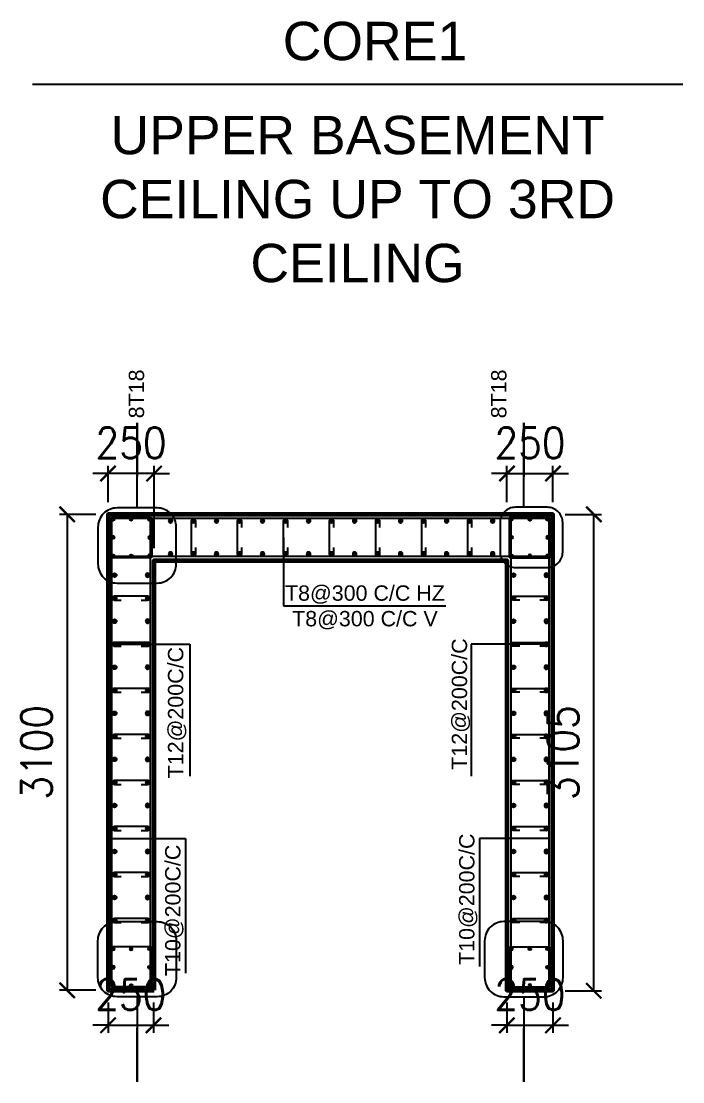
# Model space of a CAD drawing. Header units: millimetres. Extents: x -967280 to 3852, y 2833 to 1955156.
# Drawn here: x -398345 to -395343, y 461836 to 466646 of the extents above; entities that cross this region are included whole.
import ezdxf

# ---------------------------------------------------------------- set-up
doc = ezdxf.new("R2010")
doc.units = ezdxf.units.MM
doc.header["$LTSCALE"] = 1000
doc.header["$PDMODE"] = 35
doc.header["$PDSIZE"] = 25
for name, color, linetype in [('A-WALL-LOW', 4, 'Continuous'), ('BARS', 1, 'Continuous'), ('S -Beams', 2, 'Continuous'), ('ST-STEEL', 4, 'Continuous'), ('ST-TEXT', 3, 'Continuous')]:
    doc.layers.add(name, color=color, linetype=linetype)
doc.layers.add('ST-001-COL-SEC', color=6, linetype='Continuous', lineweight=60)
doc.styles.add('DIM 1', font='arial.ttf', dxfattribs={"width": 0.8})
doc.styles.add('STRECTURAL', font='arial.ttf')
doc.styles.add('TUNELNO', font='romans.shx', dxfattribs={"width": 0.9})
doc.styles.add('TXT DIM 25', font='arial.ttf')
doc.dimstyles.new('50', dxfattribs={"dimscale": 0.666667, "dimtxt": 0.5, "dimasz": 0.12, "dimexe": 0.1, "dimexo": 0.08, "dimgap": 0.15, "dimtad": 1, "dimlfac": 0.4, "dimzin": 4, "dimdsep": 46, "dimtxsty": 'DIM 1', "dimblk": 'ARCHTICK', "dimcen": 0.09, "dimdle": 0.1, "dimclrd": 1, "dimclre": 252, "dimclrt": 2, "dimadec": 0, "dimazin": 0, "dimtfac": 1, "dimtix": 1, "dimtmove": 0, "dimatfit": 3, "dimfxl": 33, "dimtolj": 1, "dimtzin": 0, "dimarcsym": 0})
doc.dimstyles.new('Copy(2) of DSEC', dxfattribs={"dimtxt": 200, "dimasz": 100, "dimexe": 50, "dimexo": 80, "dimgap": 100, "dimtad": 1, "dimdec": 0, "dimrnd": 5, "dimzin": 0, "dimdsep": 46, "dimtxsty": 'TUNELNO', "dimblk": 'ARCHTICK', "dimcen": 0.09, "dimclrd": 1, "dimclre": 1, "dimclrt": 3, "dimadec": 0, "dimazin": 0, "dimtfac": 0.78125, "dimtdec": 0, "dimtix": 1, "dimtmove": 2, "dimatfit": 3, "dimldrblk": 'ARCHTICK', "dimfxl": 1, "dimtolj": 1, "dimtzin": 0, "dimarcsym": 0})
doc.dimstyles.new('ST- DIM1-25', dxfattribs={"dimscale": 0.025, "dimtxt": 1000, "dimasz": 1000, "dimexe": 1000, "dimexo": 1000, "dimgap": 0.5, "dimtad": 2, "dimdec": 0, "dimrnd": 5, "dimzin": 0, "dimdsep": 46, "dimtxsty": 'TXT DIM 25', "dimblk": 'ARCHTICK', "dimcen": 90, "dimdle": 1000, "dimclrd": 1, "dimclre": 1, "dimclrt": 3, "dimadec": 1, "dimazin": 0, "dimtfac": 1, "dimtdec": 0, "dimtofl": 0, "dimtmove": 0, "dimatfit": 3, "dimfxl": 1, "dimtolj": 1, "dimtzin": 0, "dimarcsym": 0})

# ---------------------------------------------------------------- blocks, each defined once
blk = doc.blocks.new('D25')
at = {"layer": 'BARS'}
h = blk.add_hatch(color=256, dxfattribs=at)
h.dxf.hatch_style = 1
edge = h.paths.add_edge_path()
edge.add_arc((0, 0), 12.5, 0, 360)
at = {"layer": 'BARS', "color": 1}
blk.add_circle((0, 0), 12.5, dxfattribs=at)
at = {"layer": 'Defpoints'}
for p, q in [((12.5, 0), (-12.5, 0)), ((0, -12.5), (0, 12.5))]:
    blk.add_line(p, q, dxfattribs=at)
at = {"layer": 'ST-STEEL'}
blk.add_circle((0, 0), 12.5, dxfattribs=at)
blk = doc.blocks.new('_ArchTick')
at = {"color": 0, "linetype": 'ByBlock', "const_width": 0.15}
blk.add_lwpolyline([(-0.5, -0.5), (0.5, 0.5)], dxfattribs=at)
blk = doc.blocks.new('*D43')
at = {"color": 1, "lineweight": -2, "transparency": 16777216}
for p, q in [((551323.8, 1625427.1), (551559.9, 1625427.1)), ((551509.9, 1622323.9), (551509.9, 1625427.1)), ((551323.8, 1622323.9), (551559.9, 1622323.9))]:
    blk.add_line(p, q, dxfattribs=at)
at = {"layer": 'Defpoints', "color": 0, "transparency": 16777216}
for p in [(551243.8, 1625427.1), (551509.9, 1625427.1), (551243.8, 1622323.9)]:
    blk.add_point(p, dxfattribs=at)
at = {"color": 1, "lineweight": -2, "transparency": 16777216, "xscale": 100, "yscale": 100, "zscale": 100}
for p, rotation in [((551509.9, 1625427.1), 90), ((551509.9, 1622323.9), 270)]:
    blk.add_blockref('_ArchTick', p, dxfattribs=dict(at, rotation=rotation))
at = {"color": 3, "transparency": 16777216, "insert": (551309.9, 1623875.5), "char_height": 200, "attachment_point": 5, "rotation": 90, "style": 'TUNELNO'}
blk.add_mtext('\\A1;3105', dxfattribs=at)
blk = doc.blocks.new('*D44')
at = {"color": 1, "lineweight": -2, "transparency": 16777216}
for p, q in [((548343.5, 1625507.1), (548343.5, 1625743.2)), ((548643.5, 1625207.1), (548643.5, 1625743.2)), ((548343.5, 1625693.2), (548243.5, 1625693.2)), ((548643.5, 1625693.2), (548343.5, 1625693.2)), ((548643.5, 1625693.2), (548743.5, 1625693.2))]:
    blk.add_line(p, q, dxfattribs=at)
at = {"layer": 'Defpoints', "color": 0, "transparency": 16777216}
for p in [(548343.5, 1625693.2), (548343.5, 1625427.1), (548643.5, 1625127.1)]:
    blk.add_point(p, dxfattribs=at)
at = {"color": 1, "lineweight": -2, "transparency": 16777216, "xscale": 100, "yscale": 100, "zscale": 100}
blk.add_blockref('_ArchTick', (548343.5, 1625693.2), dxfattribs=at)
at = {"color": 1, "lineweight": -2, "transparency": 16777216, "xscale": 100, "yscale": 100, "zscale": 100, "rotation": 180}
blk.add_blockref('_ArchTick', (548643.5, 1625693.2), dxfattribs=at)
at = {"color": 3, "transparency": 16777216, "insert": (548493.5, 1625893.2), "char_height": 200, "attachment_point": 5, "style": 'TUNELNO'}
blk.add_mtext('\\A1;250', dxfattribs=at)
blk = doc.blocks.new('*D45')
at = {"color": 1, "lineweight": -2, "transparency": 16777216}
for p, q in [((548263.5, 1625427.1), (548027.4, 1625427.1)), ((548077.4, 1625427.1), (548077.4, 1622327.1)), ((548263.5, 1622327.1), (548027.4, 1622327.1))]:
    blk.add_line(p, q, dxfattribs=at)
at = {"layer": 'Defpoints', "color": 0, "transparency": 16777216}
for p in [(548343.5, 1625427.1), (548077.4, 1622327.1), (548343.5, 1622327.1)]:
    blk.add_point(p, dxfattribs=at)
at = {"color": 1, "lineweight": -2, "transparency": 16777216, "xscale": 100, "yscale": 100, "zscale": 100}
for p, rotation in [((548077.4, 1625427.1), 90), ((548077.4, 1622327.1), 270)]:
    blk.add_blockref('_ArchTick', p, dxfattribs=dict(at, rotation=rotation))
at = {"color": 3, "transparency": 16777216, "insert": (547877.4, 1623877.1), "char_height": 200, "attachment_point": 5, "rotation": 90, "style": 'TUNELNO'}
blk.add_mtext('\\A1;3100', dxfattribs=at)
blk = doc.blocks.new('*D46')
at = {"layer": 'Defpoints', "color": 0, "transparency": 16777216}
for p in [(548343.5, 1622327.1), (548640.7, 1622327.1), (548640.7, 1622098.9)]:
    blk.add_point(p, dxfattribs=at)
at = {"layer": 'S -Beams', "color": 1, "lineweight": -2, "transparency": 16777216}
for p, q in [((548343.5, 1622247.1), (548343.5, 1622048.9)), ((548640.7, 1622247.1), (548640.7, 1622048.9)), ((548343.5, 1622098.9), (548243.5, 1622098.9)), ((548343.5, 1622098.9), (548640.7, 1622098.9)), ((548640.7, 1622098.9), (548740.7, 1622098.9))]:
    blk.add_line(p, q, dxfattribs=at)
at = {"layer": 'S -Beams', "color": 1, "lineweight": -2, "transparency": 16777216, "xscale": 100, "yscale": 100, "zscale": 100}
blk.add_blockref('_ArchTick', (548343.5, 1622098.9), dxfattribs=at)
at = {"layer": 'S -Beams', "color": 1, "lineweight": -2, "transparency": 16777216, "xscale": 100, "yscale": 100, "zscale": 100, "rotation": 180}
blk.add_blockref('_ArchTick', (548640.7, 1622098.9), dxfattribs=at)
at = {"layer": 'S -Beams', "color": 3, "transparency": 16777216, "insert": (548492.1, 1622298.9), "char_height": 200, "attachment_point": 5, "style": 'TUNELNO'}
blk.add_mtext('\\A1;250', dxfattribs=at)
blk = doc.blocks.new('*D47')
at = {"layer": 'Defpoints', "color": 0, "transparency": 16777216}
for p in [(550943.8, 1622327.1), (551243.9, 1622327.1), (551243.9, 1622098.9)]:
    blk.add_point(p, dxfattribs=at)
at = {"layer": 'S -Beams', "color": 1, "lineweight": -2, "transparency": 16777216}
for p, q in [((550943.8, 1622247.1), (550943.8, 1622048.9)), ((551243.9, 1622247.1), (551243.9, 1622048.9)), ((550943.8, 1622098.9), (550843.8, 1622098.9)), ((550943.8, 1622098.9), (551243.9, 1622098.9)), ((551243.9, 1622098.9), (551343.9, 1622098.9))]:
    blk.add_line(p, q, dxfattribs=at)
at = {"layer": 'S -Beams', "color": 1, "lineweight": -2, "transparency": 16777216, "xscale": 100, "yscale": 100, "zscale": 100}
blk.add_blockref('_ArchTick', (550943.8, 1622098.9), dxfattribs=at)
at = {"layer": 'S -Beams', "color": 1, "lineweight": -2, "transparency": 16777216, "xscale": 100, "yscale": 100, "zscale": 100, "rotation": 180}
blk.add_blockref('_ArchTick', (551243.9, 1622098.9), dxfattribs=at)
at = {"layer": 'S -Beams', "color": 3, "transparency": 16777216, "insert": (551093.8, 1622298.9), "char_height": 200, "attachment_point": 5, "style": 'TUNELNO'}
blk.add_mtext('\\A1;250', dxfattribs=at)
blk = doc.blocks.new('*D48')
at = {"layer": 'Defpoints', "color": 0, "transparency": 16777216}
for p in [(551243.9, 1625693.2), (550943.8, 1625427.1), (551243.9, 1625427.1)]:
    blk.add_point(p, dxfattribs=at)
at = {"layer": 'S -Beams', "color": 1, "lineweight": -2, "transparency": 16777216}
for p, q in [((550943.8, 1625507.1), (550943.8, 1625743.2)), ((551243.9, 1625507.1), (551243.9, 1625743.2)), ((550943.8, 1625693.2), (550843.8, 1625693.2)), ((550943.8, 1625693.2), (551243.9, 1625693.2)), ((551243.9, 1625693.2), (551343.9, 1625693.2))]:
    blk.add_line(p, q, dxfattribs=at)
at = {"layer": 'S -Beams', "color": 1, "lineweight": -2, "transparency": 16777216, "xscale": 100, "yscale": 100, "zscale": 100}
blk.add_blockref('_ArchTick', (550943.8, 1625693.2), dxfattribs=at)
at = {"layer": 'S -Beams', "color": 1, "lineweight": -2, "transparency": 16777216, "xscale": 100, "yscale": 100, "zscale": 100, "rotation": 180}
blk.add_blockref('_ArchTick', (551243.9, 1625693.2), dxfattribs=at)
at = {"layer": 'S -Beams', "color": 3, "transparency": 16777216, "insert": (551093.8, 1625893.2), "char_height": 200, "attachment_point": 5, "style": 'TUNELNO'}
blk.add_mtext('\\A1;250', dxfattribs=at)
blk = doc.blocks.new('ST_WAll')
at = {"layer": 'A-WALL-LOW', "color": 1}
for points in [[(548402.5, 1624979.8), (548663.5, 1624979.8, 0.414214), (548788.5, 1625104.8), (548788.5, 1625344.2, 0.414214), (548663.5, 1625469.2), (548402.5, 1625469.2, 0.414214), (548277.5, 1625344.2), (548277.5, 1625104.8, 0.414214)], [(550998.6, 1625081.9), (551207.4, 1625081.9, 0.414214), (551307.4, 1625181.9), (551307.4, 1625373.4, 0.414214), (551207.4, 1625473.4), (550998.6, 1625473.4, 0.414214), (550898.6, 1625373.4), (550898.6, 1625181.9, 0.414214)], [(548402.5, 1622774.4), (548663.5, 1622774.4, -0.414214), (548788.5, 1622649.4), (548788.5, 1622410.1, -0.414214), (548663.5, 1622285.1), (548402.5, 1622285.1, -0.414214), (548277.5, 1622410.1), (548277.5, 1622649.4, -0.414214)], [(551184.4, 1622774.4), (550923.4, 1622774.4, 0.414214), (550798.4, 1622649.4), (550798.4, 1622410.1, 0.414214), (550923.4, 1622285.1), (551184.4, 1622285.1, 0.414214), (551309.4, 1622410.1), (551309.4, 1622649.4, 0.414214)]]:
    blk.add_lwpolyline(points, format="xyb", close=True, dxfattribs=at)
at = {"layer": 'S -Beams', "color": 3}
blk.add_line((547850, 1628230), (552090, 1628230), dxfattribs=at)
at = {"layer": 'ST-001-COL-SEC'}
blk.add_lwpolyline([(548643.5, 1622327.1), (548643.5, 1625127.1), (550943.8, 1625127.1), (550943.8, 1622327.1), (551243.7, 1622327.1), (551243.5, 1625427.1), (548343.5, 1625427.1), (548343.5, 1622327.1), (548643.5, 1622327.1)], dxfattribs=at)
at = {"layer": 'ST-STEEL'}
for points in [[(548371.7, 1625408.3), (548619.8, 1625408.3, -0.414214), (548629.2, 1625398.9), (548629.2, 1625154.1, -0.414214), (548619.8, 1625144.7), (548371.7, 1625144.7, -0.414214), (548362.3, 1625154.1), (548362.3, 1625398.9, -0.414214)], [(548380.6, 1625402.1), (548606.4, 1625402.1, -0.414214), (548618.5, 1625390), (548618.5, 1622367.8, -0.414214), (548599.6, 1622348.9), (548380.6, 1622348.9, -0.414214), (548368.5, 1622361), (548368.5, 1625390, -0.414214)], [(551206.4, 1625152.1), (548380.6, 1625152.1, -0.414214), (548368.5, 1625164.2), (548368.5, 1625390, -0.414214), (548380.6, 1625402.1), (551206.4, 1625402.1, -0.414214), (551218.5, 1625390), (551218.5, 1625164.2, -0.414214)], [(551215.2, 1625408.3), (550967.1, 1625408.3, 0.414214), (550957.7, 1625398.9), (550957.7, 1625154.1, 0.414214), (550967.1, 1625144.7), (551215.2, 1625144.7, 0.414214), (551224.6, 1625154.1), (551224.6, 1625398.9, 0.414214)], [(551206.7, 1625402.1), (550980.9, 1625402.1, 0.414214), (550968.8, 1625390), (550968.8, 1622361, 0.414214), (550980.9, 1622348.9), (551206.7, 1622348.9, 0.414214), (551218.8, 1622361), (551218.8, 1625390, 0.414214)], [(548371.7, 1622345.9), (548619.8, 1622345.9, 0.414214), (548629.2, 1622355.3), (548629.2, 1622600.1, 0.414214), (548619.8, 1622609.5), (548371.7, 1622609.5, 0.414214), (548362.3, 1622600.1), (548362.3, 1622355.3, 0.414214)], [(551215.2, 1622345.9), (550967.1, 1622345.9, -0.414214), (550957.7, 1622355.3), (550957.7, 1622600.1, -0.414214), (550967.1, 1622609.5), (551215.2, 1622609.5, -0.414214), (551224.6, 1622600.1), (551224.6, 1622355.3, -0.414214)]]:
    blk.add_lwpolyline(points, format="xyb", close=True, dxfattribs=at)
for points in [[(548913.1, 1625211.5), (548913.1, 1625169.4, -1), (548888.1, 1625169.4), (548888.1, 1625384.7, -1), (548913.1, 1625384.7), (548913.1, 1625342.5)], [(549213.1, 1625211.5), (549213.1, 1625169.4, -1), (549188.1, 1625169.4), (549188.1, 1625384.7, -1), (549213.1, 1625384.7), (549213.1, 1625342.5)], [(549513.1, 1625211.5), (549513.1, 1625169.4, -1), (549488.1, 1625169.4), (549488.1, 1625384.7, -1), (549513.1, 1625384.7), (549513.1, 1625342.5)], [(549813.1, 1625211.5), (549813.1, 1625169.4, -1), (549788.1, 1625169.4), (549788.1, 1625384.7, -1), (549813.1, 1625384.7), (549813.1, 1625342.5)], [(550113.1, 1625211.5), (550113.1, 1625169.4, -1), (550088.1, 1625169.4), (550088.1, 1625384.7, -1), (550113.1, 1625384.7), (550113.1, 1625342.5)], [(550413.1, 1625211.5), (550413.1, 1625169.4, -1), (550388.1, 1625169.4), (550388.1, 1625384.7, -1), (550413.1, 1625384.7), (550413.1, 1625342.5)], [(550713.1, 1625211.5), (550713.1, 1625169.4, -1), (550688.1, 1625169.4), (550688.1, 1625384.7, -1), (550713.1, 1625384.7), (550713.1, 1625342.5)], [(548559.5, 1624868.7), (548601.7, 1624868.7, 1), (548601.7, 1624893.7), (548386.3, 1624893.7, 1), (548386.3, 1624868.7), (548428.6, 1624868.7)], [(548559.5, 1624868.7), (548601.7, 1624868.7, 1), (548601.7, 1624893.7), (548386.3, 1624893.7, 1), (548386.3, 1624868.7), (548428.6, 1624868.7)], [(551027.4, 1624868.7), (550985.3, 1624868.7, -1), (550985.3, 1624893.7), (551200.6, 1624893.7, -1), (551200.6, 1624868.7), (551158.4, 1624868.7)], [(551027.4, 1624868.7), (550985.3, 1624868.7, -1), (550985.3, 1624893.7), (551200.6, 1624893.7, -1), (551200.6, 1624868.7), (551158.4, 1624868.7)], [(548559.5, 1624568.7), (548601.7, 1624568.7, 1), (548601.7, 1624593.7), (548386.3, 1624593.7, 1), (548386.3, 1624568.7), (548428.6, 1624568.7)], [(551027.4, 1624568.7), (550985.3, 1624568.7, -1), (550985.3, 1624593.7), (551200.6, 1624593.7, -1), (551200.6, 1624568.7), (551158.4, 1624568.7)], [(551027.4, 1624568.7), (550985.3, 1624568.7, -1), (550985.3, 1624593.7), (551200.6, 1624593.7, -1), (551200.6, 1624568.7), (551158.4, 1624568.7)], [(548559.5, 1624268.7), (548601.7, 1624268.7, 1), (548601.7, 1624293.7), (548386.3, 1624293.7, 1), (548386.3, 1624268.7), (548428.6, 1624268.7)], [(548559.5, 1624268.7), (548601.7, 1624268.7, 1), (548601.7, 1624293.7), (548386.3, 1624293.7, 1), (548386.3, 1624268.7), (548428.6, 1624268.7)], [(551027.4, 1624268.7), (550985.3, 1624268.7, -1), (550985.3, 1624293.7), (551200.6, 1624293.7, -1), (551200.6, 1624268.7), (551158.4, 1624268.7)], [(551027.4, 1624268.7), (550985.3, 1624268.7, -1), (550985.3, 1624293.7), (551200.6, 1624293.7, -1), (551200.6, 1624268.7), (551158.4, 1624268.7)], [(548559.5, 1623968.7), (548601.7, 1623968.7, 1), (548601.7, 1623993.7), (548386.3, 1623993.7, 1), (548386.3, 1623968.7), (548428.6, 1623968.7)], [(548559.5, 1623968.7), (548601.7, 1623968.7, 1), (548601.7, 1623993.7), (548386.3, 1623993.7, 1), (548386.3, 1623968.7), (548428.6, 1623968.7)], [(551027.4, 1623968.7), (550985.3, 1623968.7, -1), (550985.3, 1623993.7), (551200.6, 1623993.7, -1), (551200.6, 1623968.7), (551158.4, 1623968.7)], [(551027.4, 1623968.7), (550985.3, 1623968.7, -1), (550985.3, 1623993.7), (551200.6, 1623993.7, -1), (551200.6, 1623968.7), (551158.4, 1623968.7)], [(548559.5, 1623668.7), (548601.7, 1623668.7, 1), (548601.7, 1623693.7), (548386.3, 1623693.7, 1), (548386.3, 1623668.7), (548428.6, 1623668.7)], [(548559.5, 1623668.7), (548601.7, 1623668.7, 1), (548601.7, 1623693.7), (548386.3, 1623693.7, 1), (548386.3, 1623668.7), (548428.6, 1623668.7)], [(551027.4, 1623668.7), (550985.3, 1623668.7, -1), (550985.3, 1623693.7), (551200.6, 1623693.7, -1), (551200.6, 1623668.7), (551158.4, 1623668.7)], [(551027.4, 1623668.7), (550985.3, 1623668.7, -1), (550985.3, 1623693.7), (551200.6, 1623693.7, -1), (551200.6, 1623668.7), (551158.4, 1623668.7)], [(548559.5, 1623368.7), (548601.7, 1623368.7, 1), (548601.7, 1623393.7), (548386.3, 1623393.7, 1), (548386.3, 1623368.7), (548428.6, 1623368.7)], [(548559.5, 1623368.7), (548601.7, 1623368.7, 1), (548601.7, 1623393.7), (548386.3, 1623393.7, 1), (548386.3, 1623368.7), (548428.6, 1623368.7)], [(551027.4, 1623368.7), (550985.3, 1623368.7, -1), (550985.3, 1623393.7), (551200.6, 1623393.7, -1), (551200.6, 1623368.7), (551158.4, 1623368.7)], [(551027.4, 1623368.7), (550985.3, 1623368.7, -1), (550985.3, 1623393.7), (551200.6, 1623393.7, -1), (551200.6, 1623368.7), (551158.4, 1623368.7)], [(548559.5, 1623068.7), (548601.7, 1623068.7, 1), (548601.7, 1623093.7), (548386.3, 1623093.7, 1), (548386.3, 1623068.7), (548428.6, 1623068.7)], [(548559.5, 1623068.7), (548601.7, 1623068.7, 1), (548601.7, 1623093.7), (548386.3, 1623093.7, 1), (548386.3, 1623068.7), (548428.6, 1623068.7)], [(551027.4, 1623068.7), (550985.3, 1623068.7, -1), (550985.3, 1623093.7), (551200.6, 1623093.7, -1), (551200.6, 1623068.7), (551158.4, 1623068.7)], [(551027.4, 1623068.7), (550985.3, 1623068.7, -1), (550985.3, 1623093.7), (551200.6, 1623093.7, -1), (551200.6, 1623068.7), (551158.4, 1623068.7)], [(548559.5, 1622768.7), (548601.7, 1622768.7, 1), (548601.7, 1622793.7), (548386.3, 1622793.7, 1), (548386.3, 1622768.7), (548428.6, 1622768.7)], [(548559.5, 1622768.7), (548601.7, 1622768.7, 1), (548601.7, 1622793.7), (548386.3, 1622793.7, 1), (548386.3, 1622768.7), (548428.6, 1622768.7)], [(551027.4, 1622768.7), (550985.3, 1622768.7, -1), (550985.3, 1622793.7), (551200.6, 1622793.7, -1), (551200.6, 1622768.7), (551158.4, 1622768.7)], [(551027.4, 1622768.7), (550985.3, 1622768.7, -1), (550985.3, 1622793.7), (551200.6, 1622793.7, -1), (551200.6, 1622768.7), (551158.4, 1622768.7)]]:
    blk.add_lwpolyline(points, format="xyb", dxfattribs=at)
at = {"layer": 'ST-STEEL', "color": 0}
for p, xscale, yscale, zscale, rotation in [((548377.6, 1625395.7), -0.7530000000000011, 0.7530000000000011, 0.7530000000000001, 90), ((548493.8, 1625395.7), -0.7530000000000011, 0.7530000000000011, 0.7530000000000001, 90), ((548614.1, 1625395.7), 0.7530000000000001, 0.7530000000000001, 0.7530000000000001, 270), ((550972.8, 1625395.7), -0.7530000000000011, 0.7530000000000011, 0.7530000000000001, 90), ((551093.2, 1625395.7), 0.7530000000000001, 0.7530000000000001, 0.7530000000000001, 270), ((551209.3, 1625395.7), 0.7530000000000001, 0.7530000000000001, 0.7530000000000001, 270), ((548377.6, 1625277.5), 0.7530000000000011, 0.7530000000000011, 0.7530000000000011, 90), ((548613.9, 1625277.5), -0.7530000000000001, 0.7530000000000001, 0.7530000000000001, 270), ((550973, 1625277.5), 0.7530000000000011, 0.7530000000000011, 0.7530000000000011, 90), ((551209.3, 1625277.5), -0.7530000000000001, 0.7530000000000001, 0.7530000000000001, 270), ((548377.6, 1625157.3), 0.7530000000000011, 0.7530000000000011, 0.7530000000000011, 90), ((548493.8, 1625157.3), 0.7530000000000011, 0.7530000000000011, 0.7530000000000011, 90), ((548614.1, 1625157.3), -0.7530000000000001, 0.7530000000000001, 0.7530000000000001, 270), ((550972.8, 1625157.3), 0.7530000000000011, 0.7530000000000011, 0.7530000000000011, 90), ((551093.2, 1625157.3), -0.7530000000000001, 0.7530000000000001, 0.7530000000000001, 270), ((551209.3, 1625157.3), -0.7530000000000001, 0.7530000000000001, 0.7530000000000001, 270), ((548377.6, 1622596.9), -0.7530000000000011, 0.7530000000000011, 0.7530000000000001, 90), ((548493.8, 1622596.9), -0.7530000000000011, 0.7530000000000011, 0.7530000000000001, 90), ((548614.1, 1622596.9), 0.7530000000000001, 0.7530000000000001, 0.7530000000000001, 270), ((550972.8, 1622596.9), -0.7530000000000011, 0.7530000000000011, 0.7530000000000001, 90), ((551093.2, 1622596.9), 0.7530000000000001, 0.7530000000000001, 0.7530000000000001, 270), ((551209.3, 1622596.9), 0.7530000000000001, 0.7530000000000001, 0.7530000000000001, 270), ((548377.6, 1622476.7), -0.7530000000000011, 0.7530000000000011, 0.7530000000000001, 90), ((548613.9, 1622476.7), 0.7530000000000001, 0.7530000000000001, 0.7530000000000001, 270), ((550973, 1622476.7), -0.7530000000000011, 0.7530000000000011, 0.7530000000000001, 90), ((551209.3, 1622476.7), 0.7530000000000001, 0.7530000000000001, 0.7530000000000001, 270), ((548377.6, 1622358.5), 0.7530000000000011, 0.7530000000000011, 0.7530000000000011, 90), ((548493.8, 1622358.5), 0.7530000000000011, 0.7530000000000011, 0.7530000000000011, 90), ((548614.1, 1622358.5), -0.7530000000000001, 0.7530000000000001, 0.7530000000000001, 270), ((550972.8, 1622358.5), 0.7530000000000011, 0.7530000000000011, 0.7530000000000011, 90), ((551093.2, 1622358.5), -0.7530000000000001, 0.7530000000000001, 0.7530000000000001, 270), ((551209.3, 1622358.5), -0.7530000000000001, 0.7530000000000001, 0.7530000000000001, 270)]:
    blk.add_blockref('D25', p, dxfattribs=dict(at, xscale=xscale, yscale=yscale, zscale=zscale, rotation=rotation))
at = {"layer": 'ST-STEEL', "color": 0, "xscale": -1.000000000000001, "rotation": 90}
for p in [(548750.6, 1625385.4), (548900.6, 1625385.4), (549050.6, 1625385.4), (549200.6, 1625385.4), (549350.6, 1625385.4), (549500.6, 1625385.4), (549650.6, 1625385.4), (549800.6, 1625385.4), (549950.6, 1625385.4), (550100.6, 1625385.4), (550250.6, 1625385.4), (550400.6, 1625385.4), (550550.6, 1625385.4), (550700.6, 1625385.4), (550850.6, 1625385.4), (548750.6, 1625169.4), (548900.6, 1625169.4), (549050.6, 1625169.4), (549200.6, 1625169.4), (549350.6, 1625169.4), (549500.6, 1625169.4), (549650.6, 1625169.4), (549800.6, 1625169.4), (549950.6, 1625169.4), (550100.6, 1625169.4), (550250.6, 1625169.4), (550400.6, 1625169.4), (550550.6, 1625169.4), (550700.6, 1625169.4), (550850.6, 1625169.4), (548600.6, 1625031.2), (551200.6, 1625031.2), (548600.6, 1624881.2), (551200.6, 1624881.2), (548600.6, 1624731.2), (551200.6, 1624731.2), (548600.6, 1624581.2), (551200.6, 1624581.2), (548600.6, 1624431.2), (551200.6, 1624431.2), (548600.6, 1624281.2), (551200.6, 1624281.2), (548600.6, 1624131.2), (551200.6, 1624131.2), (548600.6, 1623981.2), (551200.6, 1623981.2), (548600.6, 1623831.2), (551200.6, 1623831.2), (548600.6, 1623681.2), (551200.6, 1623681.2), (548600.6, 1623531.2), (551200.6, 1623531.2), (548600.6, 1623381.2), (551200.6, 1623381.2), (548600.6, 1623231.2), (551200.6, 1623231.2), (548600.6, 1623081.2), (551200.6, 1623081.2), (548600.6, 1622931.2), (551200.6, 1622931.2), (548600.6, 1622781.2), (551200.6, 1622781.2)]:
    blk.add_blockref('D25', p, dxfattribs=at)
at = {"layer": 'ST-STEEL', "color": 0, "rotation": 270}
for p in [(548386.3, 1625031.2), (550986.3, 1625031.2), (548386.3, 1624881.2), (550986.3, 1624881.2), (548386.3, 1624731.2), (550986.3, 1624731.2), (548386.3, 1624581.2), (550986.3, 1624581.2), (548386.3, 1624431.2), (550986.3, 1624431.2), (548386.3, 1624281.2), (550986.3, 1624281.2), (548386.3, 1624131.2), (550986.3, 1624131.2), (548386.3, 1623981.2), (550986.3, 1623981.2), (548386.3, 1623831.2), (550986.3, 1623831.2), (548386.3, 1623681.2), (550986.3, 1623681.2), (548386.3, 1623531.2), (550986.3, 1623531.2), (548386.3, 1623381.2), (550986.3, 1623381.2), (548386.3, 1623231.2), (550986.3, 1623231.2), (548386.3, 1623081.2), (550986.3, 1623081.2), (548386.3, 1622931.2), (550986.3, 1622931.2), (548386.3, 1622781.2), (550986.3, 1622781.2)]:
    blk.add_blockref('D25', p, dxfattribs=at)
at = {"layer": 'ST-TEXT', "color": 3, "style": 'STRECTURAL'}
for p in [(550683.9, 1623763.6), (548834, 1623707.9)]:
    blk.add_text('T12@200C/C', height=100, rotation=90, dxfattribs=at).set_placement(p)
at = {"layer": 'ST-TEXT', "color": 3, "char_height": 250, "style": 'STRECTURAL'}
for s, insert, width, attachment_point in [('\\A1;CORE1 ', (550083.5, 1628509.5), 1710.948, 5), ('\\A1;UPPER BASEMENT CEILING UP TO 3RD CEILING', (549970, 1628023.4), 4240, 2)]:
    blk.add_mtext(s, dxfattribs=dict(at, insert=insert, width=width, attachment_point=attachment_point))
at = {"layer": 'ST-TEXT', "color": 3, "char_height": 100, "attachment_point": 5, "rotation": 90, "style": 'STRECTURAL'}
for s, insert in [('\\A1;8T18\\P  ', (548612.5, 1626212.1)), ('\\A1;8T18\\P  ', (550974.4, 1626212.1)), ('\\A1;T10@200C/C', (550691.7, 1622920.2)), ('\\A1;T10@200C/C', (548775.7, 1622847.8))]:
    blk.add_mtext(s, dxfattribs=dict(at, insert=insert))
at = {"layer": 'ST-TEXT', "color": 3, "insert": (550018, 1624821.4), "char_height": 100, "attachment_point": 5, "style": 'STRECTURAL'}
blk.add_mtext('\\A1;T8@300 C/C HZ\\PT8@300 C/C V  ', dxfattribs=at)
dim = blk.add_linear_dim(base=(548343.5, 1625693.2), p1=(548643.5, 1625127.1), p2=(548343.5, 1625427.1), text='250', dimstyle='Copy(2) of DSEC')
dim.commit()
dim.dimension.update_dxf_attribs({"geometry": '*D44', "text_midpoint": (548493.5, 1625893.2)})
for base, p1, p2, picture, middle in [((548077.4, 1622327.1), (548343.5, 1625427.1), (548343.5, 1622327.1), '*D45', (547877.4, 1623877.1)), ((551509.9, 1625427.1), (551243.8, 1622323.9), (551243.8, 1625427.1), '*D43', (551309.9, 1623875.5))]:
    dim = blk.add_linear_dim(base=base, p1=p1, p2=p2, angle=90, dimstyle='Copy(2) of DSEC')
    dim.commit()
    dim.dimension.update_dxf_attribs({"geometry": picture, "text_midpoint": middle})
at = {"layer": 'S -Beams'}
for base, p1, p2, picture, middle in [((551243.9, 1625693.2), (550943.8, 1625427.1), (551243.9, 1625427.1), '*D48', (551093.8, 1625893.2)), ((548640.7, 1622098.9), (548343.5, 1622327.1), (548640.7, 1622327.1), '*D46', (548492.1, 1622298.9)), ((551243.9, 1622098.9), (550943.8, 1622327.1), (551243.9, 1622327.1), '*D47', (551093.8, 1622298.9))]:
    dim = blk.add_linear_dim(base=base, p1=p1, p2=p2, text='250', dimstyle='Copy(2) of DSEC', dxfattribs=at)
    dim.commit()
    dim.dimension.update_dxf_attribs({"geometry": picture, "text_midpoint": middle})
for points in [[(548390.5, 1624581.8), (548876.3, 1624581.2), (548876.3, 1623721.1)], [(548603.5, 1624581.8), (548876.3, 1624581.2), (548876.3, 1623721.1)], [(551196.7, 1624581.8), (550711, 1624581.2), (550711, 1623721.1)], [(550983.8, 1624581.8), (550711, 1624581.2), (550711, 1623721.1)]]:
    blk.add_leader(points, dimstyle='50', override={"dimasz": 0.075, "dimtad": 0, "dimldrblk": 'Origin'})
at = {"layer": 'A-WALL-LOW', "color": 6}
for points in [[(548533, 1625469.2), (548533, 1626023.2), (548533, 1625673.7)], [(551053.9, 1625469.2), (551053.9, 1626023.2), (551053.9, 1625673.7)], [(549488.1, 1625277.1), (549488.1, 1624831.6), (550546.2, 1624831.6)], [(548368.5, 1623316), (548848.7, 1623316), (548848.7, 1622438.5)], [(548609.5, 1623316), (548848.7, 1623316), (548848.7, 1622438.5)], [(551218.8, 1623316), (550764.7, 1623316), (550764.7, 1622482.7)], [(550977.8, 1623316), (550764.7, 1623316), (550764.7, 1622482.7)], [(548533, 1622285.1), (548533, 1621731), (548533, 1622080.5)], [(551053.9, 1622285.1), (551053.9, 1621731), (551053.9, 1622080.5)]]:
    blk.add_leader(points, dimstyle='ST- DIM1-25', override={"dimasz": 1.5, "dimtad": 0}, dxfattribs=at)

msp = doc.modelspace()

# ---------------------------------------------------------------- block references
at = {"layer": 'S -Beams', "color": 8, "xscale": 0.6962368658832686, "yscale": 0.6962368658832686, "zscale": 0.6962368658832686}
msp.add_blockref('ST_WAll', (-779728.3, -667273.3), dxfattribs=at)

doc.saveas('drawing.dxf')
